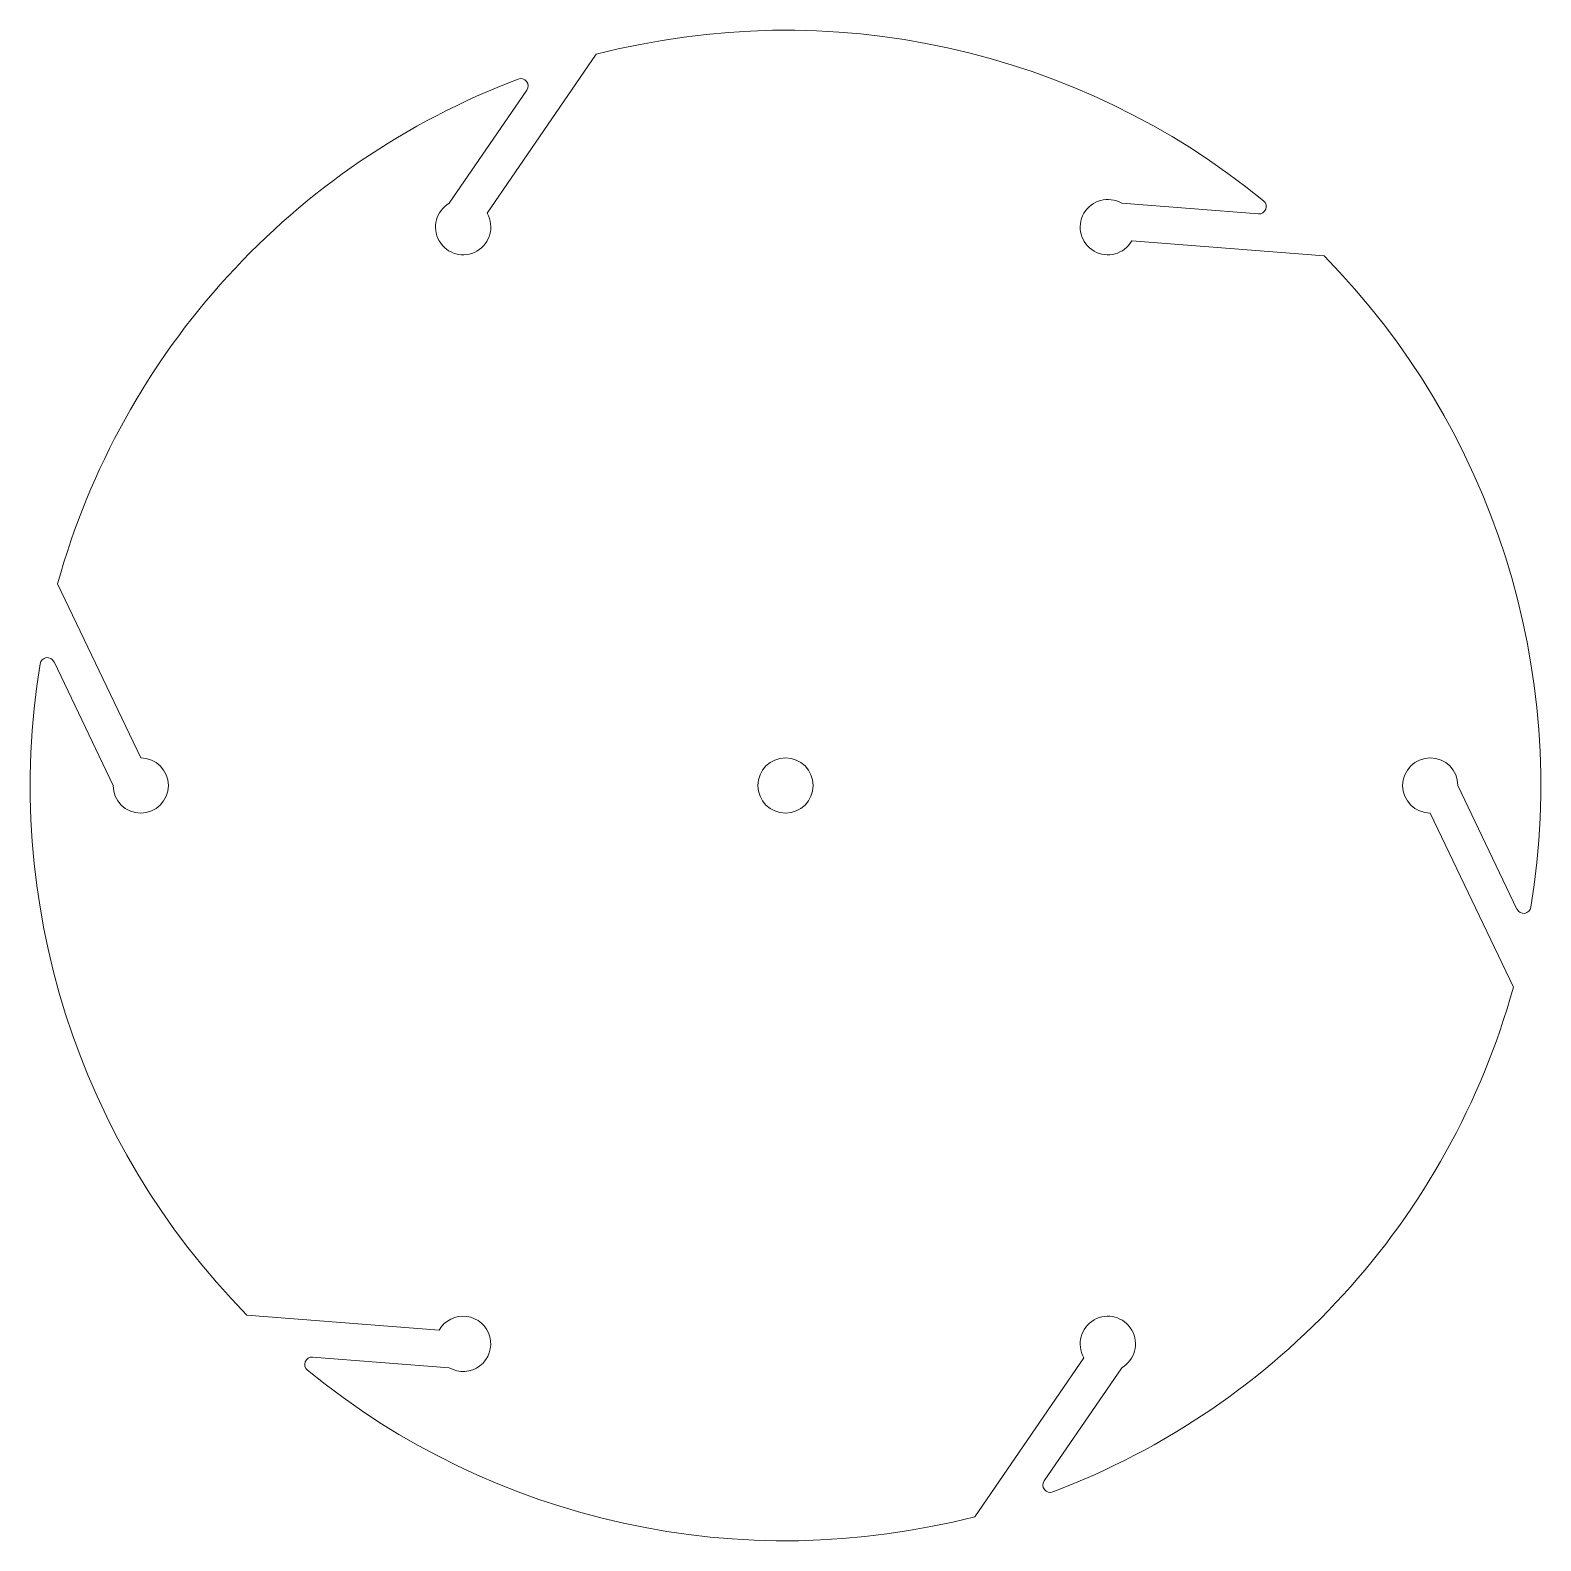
# Model space of a CAD drawing. Header units: millimetres. Extents: x -20.5 to 20.5, y -20.5 to 20.5.
import ezdxf

# ---------------------------------------------------------------- set-up
doc = ezdxf.new("R2010")
doc.units = ezdxf.units.MM

msp = doc.modelspace()

# ---------------------------------------------------------------- linework, layer by layer
at = {"color": 7, "linetype": 'Continuous', "lineweight": 15}
for p, q in [((-8.1, 15.53), (-5.138, 19.846)), ((-7.018, 18.873), (-9.125, 15.805)), ((12.836, 15.515), (9.125, 15.805)), ((9.4, 14.78), (14.618, 14.372)), ((-17.5, 0.75), (-19.756, 5.473)), ((-19.854, 3.359), (-18.25, 0)), ((19.854, -3.359), (18.25, 0)), ((17.5, -0.75), (19.756, -5.473)), ((-9.4, -14.78), (-14.618, -14.372)), ((-12.836, -15.515), (-9.125, -15.805)), ((8.1, -15.53), (5.138, -19.846)), ((7.018, -18.873), (9.125, -15.805))]:
    msp.add_line(p, q, dxfattribs=at)
msp.add_circle((0, 0), 0.75, dxfattribs=at)
for centre, radius, start, end in [((0, 0), 20.5, 50.7234, 104.5147), ((0, 0), 20.5, 110.7234, 164.5147), ((-7.183, 18.987), 0.2, 325.5288, 110.7234), ((-8.75, 15.155), 0.75, 120, 30), ((8.75, 15.155), 0.75, 60, 330), ((12.851, 15.714), 0.2, 265.5288, 50.7234), ((0, 0), 20.5, 350.7234, 44.5147), ((0, 0), 20.5, 170.7234, 224.5147), ((-20.035, 3.272), 0.2, 25.5288, 170.7234), ((-17.5, 0), 0.75, 180, 90), ((17.5, 0), 0.75, 360, 270), ((20.035, -3.272), 0.2, 205.5288, 350.7234), ((0, 0), 20.5, 290.7234, 344.5147), ((-8.75, -15.155), 0.75, 240, 150), ((8.75, -15.155), 0.75, 300, 210), ((-12.851, -15.714), 0.2, 85.5288, 230.7234), ((0, 0), 20.5, 230.7234, 284.5147), ((7.183, -18.987), 0.2, 145.5288, 290.7234)]:
    msp.add_arc(centre, radius, start, end, dxfattribs=at)

doc.saveas('drawing.dxf')
